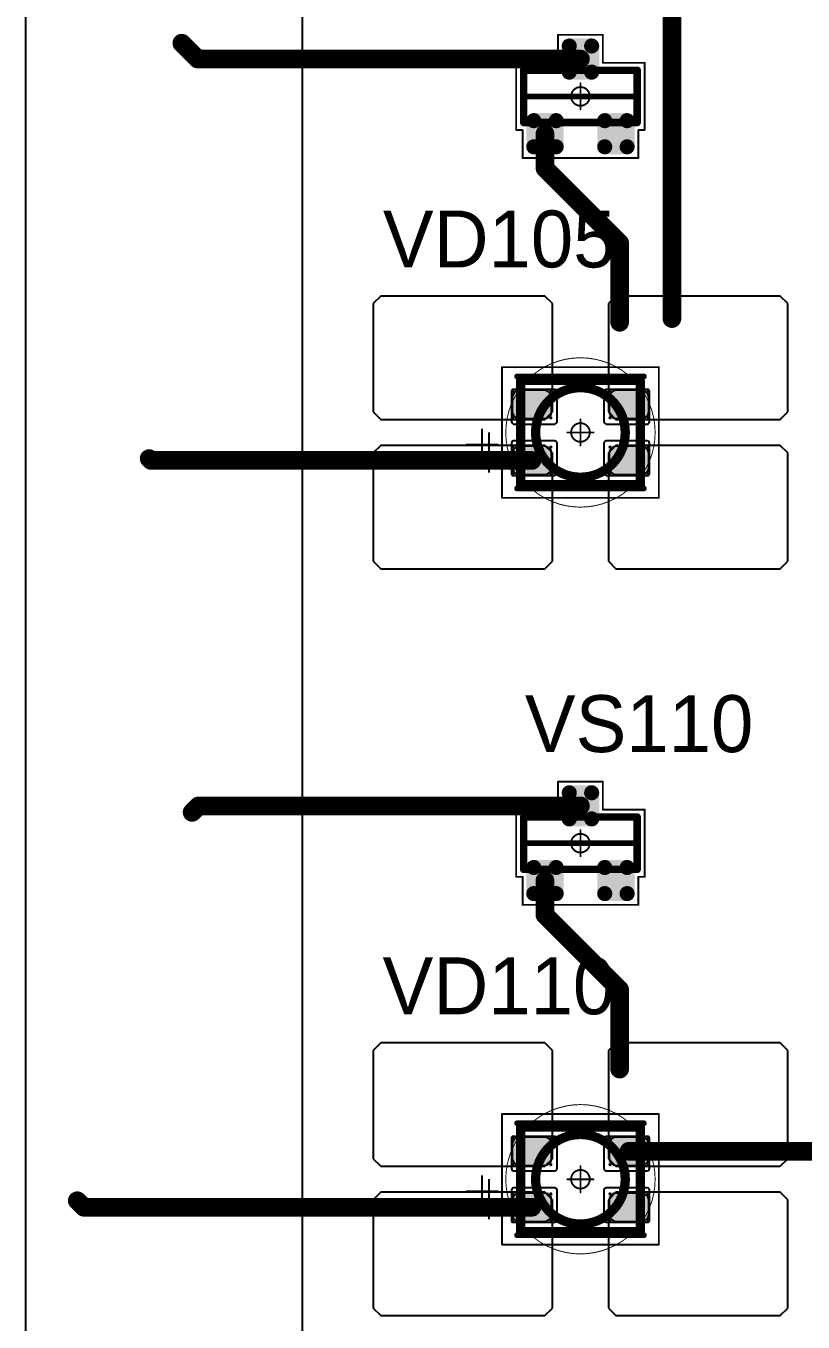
# Model space of a CAD drawing. Header units: millimetres. Extents: x 0 to 400, y 0 to 511.
# Drawn here: x 165.15 to 185.96, y 77.67 to 112.39 of the extents above; entities that cross this region are included whole.
import ezdxf

# ---------------------------------------------------------------- set-up
doc = ezdxf.new("R2010")
doc.units = ezdxf.units.MM
for name, color, linetype in [('Mechanical13', 56, 'Continuous'), ('Mechanical15', 56, 'Continuous'), ('Mechanical2', 216, 'Continuous'), ('TopLayer', 1, 'Continuous'), ('TopOverlay', 2, 'Continuous'), ('TopPaste', 8, 'Continuous'), ('TopSolder', 216, 'Continuous')]:
    doc.layers.add(name, color=color, linetype=linetype)

# ---------------------------------------------------------------- blocks, each defined once
blk = doc.blocks.new('SOT23_487')
at = {"layer": 'Mechanical13', "const_width": 0.2}
for points in [[(-0.7, 1.52), (0.7, 1.52)], [(-0.7, 1.52), (-0.7, -1.52)], [(0.7, 1.52), (0.7, -1.52)], [(-0.7, -1.52), (0.7, -1.52)]]:
    blk.add_lwpolyline(points, dxfattribs=at)
at = {"layer": 'Mechanical13', "const_width": 0.1}
for points in [[(-0.75, 1.52, 1), (-0.65, 1.52, 1)], [(-0.75, 1.52, 1), (-0.65, 1.52, 1)], [(0.65, 1.52, 1), (0.75, 1.52, 1)], [(0.65, 1.52, 1), (0.75, 1.52, 1)], [(-0.75, -1.52, 1), (-0.65, -1.52, 1)], [(-0.75, -1.52, 1), (-0.65, -1.52, 1)], [(0.65, -1.52, 1), (0.75, -1.52, 1)], [(0.65, -1.52, 1), (0.75, -1.52, 1)]]:
    blk.add_lwpolyline(points, format="xyb", close=True, dxfattribs=at)
at = {"layer": 'Mechanical15', "const_width": 0.05}
for points in [[(-0.9, 1.72), (-0.9, 1.55)], [(-0.9, 1.72), (0.9, 1.72)], [(0.9, 1.72), (0.9, 0.6)], [(-1.65, 1.55), (-1.65, -1.55)], [(-1.65, 1.55), (-0.9, 1.55)], [(0, 0.35), (0, -0.35)], [(0.9, 0.6), (1.65, 0.6)], [(1.65, 0.6), (1.65, -0.6)], [(-0.35, 0), (0.35, 0)], [(0.9, -0.6), (1.65, -0.6)], [(0.9, -0.6), (0.9, -1.72)], [(-1.65, -1.55), (-0.9, -1.55)], [(-0.9, -1.55), (-0.9, -1.72)], [(-0.9, -1.72), (0.9, -1.72)]]:
    blk.add_lwpolyline(points, dxfattribs=at)
at = {"layer": 'Mechanical15'}
for points, const_width in [([(-0.913, 1.72, 1), (-0.888, 1.72, 1)], 0.025), ([(-0.913, 1.72, 1), (-0.888, 1.72, 1)], 0.025), ([(0.888, 1.72, 1), (0.913, 1.72, 1)], 0.025), ([(0.888, 1.72, 1), (0.913, 1.72, 1)], 0.025), ([(-1.662, 1.55, 1), (-1.637, 1.55, 1)], 0.025), ([(-1.662, 1.55, 1), (-1.637, 1.55, 1)], 0.025), ([(-0.913, 1.55, 1), (-0.888, 1.55, 1)], 0.025), ([(-0.913, 1.55, 1), (-0.888, 1.55, 1)], 0.025), ([(-0.012, 0.35, 1), (0.012, 0.35, 1)], 0.025), ([(0.888, 0.6, 1), (0.913, 0.6, 1)], 0.025), ([(0.888, 0.6, 1), (0.913, 0.6, 1)], 0.025), ([(1.637, 0.6, 1), (1.662, 0.6, 1)], 0.025), ([(1.637, 0.6, 1), (1.662, 0.6, 1)], 0.025), ([(-0.362, 0, 1), (-0.337, 0, 1)], 0.025), ([(0.25, 0, 1), (-0.25, 0, 1)], 0.05), ([(-0.262, 0, 1), (-0.238, 0, 1)], 0.025), ([(0.238, 0, 1), (0.262, 0, 1)], 0.025), ([(0.337, 0, 1), (0.362, 0, 1)], 0.025), ([(-0.012, -0.35, 1), (0.012, -0.35, 1)], 0.025), ([(0.888, -0.6, 1), (0.913, -0.6, 1)], 0.025), ([(0.888, -0.6, 1), (0.913, -0.6, 1)], 0.025), ([(1.637, -0.6, 1), (1.662, -0.6, 1)], 0.025), ([(1.637, -0.6, 1), (1.662, -0.6, 1)], 0.025), ([(-1.662, -1.55, 1), (-1.637, -1.55, 1)], 0.025), ([(-1.662, -1.55, 1), (-1.637, -1.55, 1)], 0.025), ([(-0.913, -1.55, 1), (-0.888, -1.55, 1)], 0.025), ([(-0.913, -1.55, 1), (-0.888, -1.55, 1)], 0.025), ([(-0.913, -1.72, 1), (-0.888, -1.72, 1)], 0.025), ([(-0.913, -1.72, 1), (-0.888, -1.72, 1)], 0.025), ([(0.888, -1.72, 1), (0.913, -1.72, 1)], 0.025), ([(0.888, -1.72, 1), (0.913, -1.72, 1)], 0.025)]:
    blk.add_lwpolyline(points, format="xyb", close=True, dxfattribs=dict(at, const_width=const_width))
at = {"layer": 'TopLayer', "const_width": 0.1}
for points in [[(-1.4, 1.25, 1), (-1.3, 1.25, 1)], [(-0.7, 1.25, 1), (-0.6, 1.25, 1)], [(-1.4, 0.65, 1), (-1.3, 0.65, 1)], [(-0.7, 0.65, 1), (-0.6, 0.65, 1)], [(0.6, 0.3, 1), (0.7, 0.3, 1)], [(1.3, 0.3, 1), (1.4, 0.3, 1)], [(0.6, -0.3, 1), (0.7, -0.3, 1)], [(1.3, -0.3, 1), (1.4, -0.3, 1)], [(-1.4, -0.65, 1), (-1.3, -0.65, 1)], [(-0.7, -0.65, 1), (-0.6, -0.65, 1)], [(-1.4, -1.25, 1), (-1.3, -1.25, 1)], [(-0.7, -1.25, 1), (-0.6, -1.25, 1)]]:
    blk.add_lwpolyline(points, format="xyb", close=True, dxfattribs=at)
at = {"layer": 'TopLayer'}
for points in [[(-1.45, 1.25), (-1.45, 0.65), (-0.55, 1.25), (-0.55, 0.65)], [(-1.35, 1.35), (-1.35, 0.55), (-0.65, 1.35), (-0.65, 0.55)], [(0.65, 0.4), (0.65, -0.4), (1.35, 0.4), (1.35, -0.4)], [(0.55, 0.3), (0.55, -0.3), (1.45, 0.3), (1.45, -0.3)], [(-1.45, -0.65), (-1.45, -1.25), (-0.55, -0.65), (-0.55, -1.25)], [(-1.35, -0.55), (-1.35, -1.35), (-0.65, -0.55), (-0.65, -1.35)]]:
    blk.add_solid(points, dxfattribs=at)
at = {"layer": 'TopOverlay', "const_width": 0.15}
blk.add_lwpolyline([(0, 1.5), (0, -1.5)], dxfattribs=at)
at = {"layer": 'TopOverlay', "const_width": 0.075}
for points in [[(-0.038, 1.5, 1), (0.038, 1.5, 1)], [(-0.038, -1.5, 1), (0.038, -1.5, 1)]]:
    blk.add_lwpolyline(points, format="xyb", close=True, dxfattribs=at)
at = {"layer": 'TopPaste', "const_width": 0.075}
for points in [[(-1.387, 1.25, 1), (-1.313, 1.25, 1)], [(-0.687, 1.25, 1), (-0.613, 1.25, 1)], [(-1.387, 0.65, 1), (-1.313, 0.65, 1)], [(-0.687, 0.65, 1), (-0.613, 0.65, 1)], [(0.613, 0.3, 1), (0.687, 0.3, 1)], [(1.313, 0.3, 1), (1.387, 0.3, 1)], [(0.613, -0.3, 1), (0.687, -0.3, 1)], [(1.313, -0.3, 1), (1.387, -0.3, 1)], [(-1.387, -0.65, 1), (-1.313, -0.65, 1)], [(-0.687, -0.65, 1), (-0.613, -0.65, 1)], [(-1.387, -1.25, 1), (-1.313, -1.25, 1)], [(-0.687, -1.25, 1), (-0.613, -1.25, 1)]]:
    blk.add_lwpolyline(points, format="xyb", close=True, dxfattribs=at)
at = {"layer": 'TopPaste'}
for points in [[(-1.425, 1.25), (-1.425, 0.65), (-0.575, 1.25), (-0.575, 0.65)], [(-1.35, 1.325), (-1.35, 0.575), (-0.65, 1.325), (-0.65, 0.575)], [(0.65, 0.375), (0.65, -0.375), (1.35, 0.375), (1.35, -0.375)], [(0.575, 0.3), (0.575, -0.3), (1.425, 0.3), (1.425, -0.3)], [(-1.425, -0.65), (-1.425, -1.25), (-0.575, -0.65), (-0.575, -1.25)], [(-1.35, -0.575), (-1.35, -1.325), (-0.65, -0.575), (-0.65, -1.325)]]:
    blk.add_solid(points, dxfattribs=at)
at = {"layer": 'TopSolder', "const_width": 0.202}
for points in [[(-1.451, 1.25, 1), (-1.249, 1.25, 1)], [(-0.751, 1.25, 1), (-0.549, 1.25, 1)], [(-1.451, 0.65, 1), (-1.249, 0.65, 1)], [(-0.751, 0.65, 1), (-0.549, 0.65, 1)], [(0.549, 0.3, 1), (0.751, 0.3, 1)], [(1.249, 0.3, 1), (1.451, 0.3, 1)], [(0.549, -0.3, 1), (0.751, -0.3, 1)], [(1.249, -0.3, 1), (1.451, -0.3, 1)], [(-1.451, -0.65, 1), (-1.249, -0.65, 1)], [(-0.751, -0.65, 1), (-0.549, -0.65, 1)], [(-1.451, -1.25, 1), (-1.249, -1.25, 1)], [(-0.751, -1.25, 1), (-0.549, -1.25, 1)]]:
    blk.add_lwpolyline(points, format="xyb", close=True, dxfattribs=at)
at = {"layer": 'TopSolder'}
for points in [[(-1.35, 1.452), (-1.35, 0.448), (-0.65, 1.452), (-0.65, 0.448)], [(-1.552, 1.25), (-1.552, 0.65), (-0.448, 1.25), (-0.448, 0.65)], [(0.65, 0.502), (0.65, -0.502), (1.35, 0.502), (1.35, -0.502)], [(0.448, 0.3), (0.448, -0.3), (1.552, 0.3), (1.552, -0.3)], [(-1.552, -0.65), (-1.552, -1.25), (-0.448, -0.65), (-0.448, -1.25)], [(-1.35, -0.448), (-1.35, -1.452), (-0.65, -0.448), (-0.65, -1.452)]]:
    blk.add_solid(points, dxfattribs=at)
blk = doc.blocks.new('SOT23_492')
at = {"layer": 'Mechanical13', "const_width": 0.2}
for points in [[(-0.7, 1.52), (0.7, 1.52)], [(-0.7, 1.52), (-0.7, -1.52)], [(0.7, 1.52), (0.7, -1.52)], [(-0.7, -1.52), (0.7, -1.52)]]:
    blk.add_lwpolyline(points, dxfattribs=at)
at = {"layer": 'Mechanical13', "const_width": 0.1}
for points in [[(-0.75, 1.52, 1), (-0.65, 1.52, 1)], [(-0.75, 1.52, 1), (-0.65, 1.52, 1)], [(0.65, 1.52, 1), (0.75, 1.52, 1)], [(0.65, 1.52, 1), (0.75, 1.52, 1)], [(-0.75, -1.52, 1), (-0.65, -1.52, 1)], [(-0.75, -1.52, 1), (-0.65, -1.52, 1)], [(0.65, -1.52, 1), (0.75, -1.52, 1)], [(0.65, -1.52, 1), (0.75, -1.52, 1)]]:
    blk.add_lwpolyline(points, format="xyb", close=True, dxfattribs=at)
at = {"layer": 'Mechanical15', "const_width": 0.05}
for points in [[(-0.9, 1.72), (-0.9, 1.55)], [(-0.9, 1.72), (0.9, 1.72)], [(0.9, 1.72), (0.9, 0.6)], [(-1.65, 1.55), (-1.65, -1.55)], [(-1.65, 1.55), (-0.9, 1.55)], [(0, 0.35), (0, -0.35)], [(0.9, 0.6), (1.65, 0.6)], [(1.65, 0.6), (1.65, -0.6)], [(-0.35, 0), (0.35, 0)], [(0.9, -0.6), (1.65, -0.6)], [(0.9, -0.6), (0.9, -1.72)], [(-1.65, -1.55), (-0.9, -1.55)], [(-0.9, -1.55), (-0.9, -1.72)], [(-0.9, -1.72), (0.9, -1.72)]]:
    blk.add_lwpolyline(points, dxfattribs=at)
at = {"layer": 'Mechanical15'}
for points, const_width in [([(-0.913, 1.72, 1), (-0.888, 1.72, 1)], 0.025), ([(-0.913, 1.72, 1), (-0.888, 1.72, 1)], 0.025), ([(0.888, 1.72, 1), (0.913, 1.72, 1)], 0.025), ([(0.888, 1.72, 1), (0.913, 1.72, 1)], 0.025), ([(-1.662, 1.55, 1), (-1.637, 1.55, 1)], 0.025), ([(-1.662, 1.55, 1), (-1.637, 1.55, 1)], 0.025), ([(-0.913, 1.55, 1), (-0.888, 1.55, 1)], 0.025), ([(-0.913, 1.55, 1), (-0.888, 1.55, 1)], 0.025), ([(-0.012, 0.35, 1), (0.012, 0.35, 1)], 0.025), ([(0.888, 0.6, 1), (0.913, 0.6, 1)], 0.025), ([(0.888, 0.6, 1), (0.913, 0.6, 1)], 0.025), ([(1.637, 0.6, 1), (1.662, 0.6, 1)], 0.025), ([(1.637, 0.6, 1), (1.662, 0.6, 1)], 0.025), ([(-0.362, 0, 1), (-0.337, 0, 1)], 0.025), ([(0.25, 0, 1), (-0.25, 0, 1)], 0.05), ([(-0.262, 0, 1), (-0.238, 0, 1)], 0.025), ([(0.238, 0, 1), (0.262, 0, 1)], 0.025), ([(0.337, 0, 1), (0.362, 0, 1)], 0.025), ([(-0.012, -0.35, 1), (0.012, -0.35, 1)], 0.025), ([(0.888, -0.6, 1), (0.913, -0.6, 1)], 0.025), ([(0.888, -0.6, 1), (0.913, -0.6, 1)], 0.025), ([(1.637, -0.6, 1), (1.662, -0.6, 1)], 0.025), ([(1.637, -0.6, 1), (1.662, -0.6, 1)], 0.025), ([(-1.662, -1.55, 1), (-1.637, -1.55, 1)], 0.025), ([(-1.662, -1.55, 1), (-1.637, -1.55, 1)], 0.025), ([(-0.913, -1.55, 1), (-0.888, -1.55, 1)], 0.025), ([(-0.913, -1.55, 1), (-0.888, -1.55, 1)], 0.025), ([(-0.913, -1.72, 1), (-0.888, -1.72, 1)], 0.025), ([(-0.913, -1.72, 1), (-0.888, -1.72, 1)], 0.025), ([(0.888, -1.72, 1), (0.913, -1.72, 1)], 0.025), ([(0.888, -1.72, 1), (0.913, -1.72, 1)], 0.025)]:
    blk.add_lwpolyline(points, format="xyb", close=True, dxfattribs=dict(at, const_width=const_width))
at = {"layer": 'TopLayer', "const_width": 0.1}
for points in [[(-1.4, 1.25, 1), (-1.3, 1.25, 1)], [(-0.7, 1.25, 1), (-0.6, 1.25, 1)], [(-1.4, 0.65, 1), (-1.3, 0.65, 1)], [(-0.7, 0.65, 1), (-0.6, 0.65, 1)], [(0.6, 0.3, 1), (0.7, 0.3, 1)], [(1.3, 0.3, 1), (1.4, 0.3, 1)], [(0.6, -0.3, 1), (0.7, -0.3, 1)], [(1.3, -0.3, 1), (1.4, -0.3, 1)], [(-1.4, -0.65, 1), (-1.3, -0.65, 1)], [(-0.7, -0.65, 1), (-0.6, -0.65, 1)], [(-1.4, -1.25, 1), (-1.3, -1.25, 1)], [(-0.7, -1.25, 1), (-0.6, -1.25, 1)]]:
    blk.add_lwpolyline(points, format="xyb", close=True, dxfattribs=at)
at = {"layer": 'TopLayer'}
for points in [[(-1.45, 1.25), (-1.45, 0.65), (-0.55, 1.25), (-0.55, 0.65)], [(-1.35, 1.35), (-1.35, 0.55), (-0.65, 1.35), (-0.65, 0.55)], [(0.65, 0.4), (0.65, -0.4), (1.35, 0.4), (1.35, -0.4)], [(0.55, 0.3), (0.55, -0.3), (1.45, 0.3), (1.45, -0.3)], [(-1.45, -0.65), (-1.45, -1.25), (-0.55, -0.65), (-0.55, -1.25)], [(-1.35, -0.55), (-1.35, -1.35), (-0.65, -0.55), (-0.65, -1.35)]]:
    blk.add_solid(points, dxfattribs=at)
at = {"layer": 'TopOverlay', "const_width": 0.15}
blk.add_lwpolyline([(0, 1.5), (0, -1.5)], dxfattribs=at)
at = {"layer": 'TopOverlay', "const_width": 0.075}
for points in [[(-0.038, 1.5, 1), (0.038, 1.5, 1)], [(-0.038, -1.5, 1), (0.038, -1.5, 1)]]:
    blk.add_lwpolyline(points, format="xyb", close=True, dxfattribs=at)
at = {"layer": 'TopPaste', "const_width": 0.075}
for points in [[(-1.387, 1.25, 1), (-1.313, 1.25, 1)], [(-0.687, 1.25, 1), (-0.613, 1.25, 1)], [(-1.387, 0.65, 1), (-1.313, 0.65, 1)], [(-0.687, 0.65, 1), (-0.613, 0.65, 1)], [(0.613, 0.3, 1), (0.687, 0.3, 1)], [(1.313, 0.3, 1), (1.387, 0.3, 1)], [(0.613, -0.3, 1), (0.687, -0.3, 1)], [(1.313, -0.3, 1), (1.387, -0.3, 1)], [(-1.387, -0.65, 1), (-1.313, -0.65, 1)], [(-0.687, -0.65, 1), (-0.613, -0.65, 1)], [(-1.387, -1.25, 1), (-1.313, -1.25, 1)], [(-0.687, -1.25, 1), (-0.613, -1.25, 1)]]:
    blk.add_lwpolyline(points, format="xyb", close=True, dxfattribs=at)
at = {"layer": 'TopPaste'}
for points in [[(-1.425, 1.25), (-1.425, 0.65), (-0.575, 1.25), (-0.575, 0.65)], [(-1.35, 1.325), (-1.35, 0.575), (-0.65, 1.325), (-0.65, 0.575)], [(0.65, 0.375), (0.65, -0.375), (1.35, 0.375), (1.35, -0.375)], [(0.575, 0.3), (0.575, -0.3), (1.425, 0.3), (1.425, -0.3)], [(-1.425, -0.65), (-1.425, -1.25), (-0.575, -0.65), (-0.575, -1.25)], [(-1.35, -0.575), (-1.35, -1.325), (-0.65, -0.575), (-0.65, -1.325)]]:
    blk.add_solid(points, dxfattribs=at)
at = {"layer": 'TopSolder', "const_width": 0.202}
for points in [[(-1.451, 1.25, 1), (-1.249, 1.25, 1)], [(-0.751, 1.25, 1), (-0.549, 1.25, 1)], [(-1.451, 0.65, 1), (-1.249, 0.65, 1)], [(-0.751, 0.65, 1), (-0.549, 0.65, 1)], [(0.549, 0.3, 1), (0.751, 0.3, 1)], [(1.249, 0.3, 1), (1.451, 0.3, 1)], [(0.549, -0.3, 1), (0.751, -0.3, 1)], [(1.249, -0.3, 1), (1.451, -0.3, 1)], [(-1.451, -0.65, 1), (-1.249, -0.65, 1)], [(-0.751, -0.65, 1), (-0.549, -0.65, 1)], [(-1.451, -1.25, 1), (-1.249, -1.25, 1)], [(-0.751, -1.25, 1), (-0.549, -1.25, 1)]]:
    blk.add_lwpolyline(points, format="xyb", close=True, dxfattribs=at)
at = {"layer": 'TopSolder'}
for points in [[(-1.35, 1.452), (-1.35, 0.448), (-0.65, 1.452), (-0.65, 0.448)], [(-1.552, 1.25), (-1.552, 0.65), (-0.448, 1.25), (-0.448, 0.65)], [(0.65, 0.502), (0.65, -0.502), (1.35, 0.502), (1.35, -0.502)], [(0.448, 0.3), (0.448, -0.3), (1.552, 0.3), (1.552, -0.3)], [(-1.552, -0.65), (-1.552, -1.25), (-0.448, -0.65), (-0.448, -1.25)], [(-1.35, -0.448), (-1.35, -1.452), (-0.65, -0.448), (-0.65, -1.452)]]:
    blk.add_solid(points, dxfattribs=at)
blk = doc.blocks.new('E65F_691')
at = {"layer": 'Mechanical13'}
for p, q in [((2.441, 1.071), (2.441, 0)), ((1.905, 0.536), (2.976, 0.536))]:
    blk.add_line(p, q, dxfattribs=at)
at = {"layer": 'Mechanical13', "const_width": 0.25}
for points in [[(-1.6, 1.4), (-1.6, -1.4)], [(1.6, 1.4), (-1.6, 1.4)], [(1.6, 1.4), (1.6, -1.4)], [(1.6, -1.4), (-1.6, -1.4)]]:
    blk.add_lwpolyline(points, dxfattribs=at)
at = {"layer": 'Mechanical13'}
for points, const_width in [([(-1.663, 1.4, 1), (-1.538, 1.4, 1)], 0.125), ([(-1.663, 1.4, 1), (-1.538, 1.4, 1)], 0.125), ([(1.537, 1.4, 1), (1.662, 1.4, 1)], 0.125), ([(1.537, 1.4, 1), (1.662, 1.4, 1)], 0.125), ([(1.2, 0, 1), (-1.2, 0, 1)], 0.25), ([(-1.263, 0, 1), (-1.138, 0, 1)], 0.125), ([(1.137, 0, 1), (1.262, 0, 1)], 0.125), ([(-1.663, -1.4, 1), (-1.538, -1.4, 1)], 0.125), ([(-1.663, -1.4, 1), (-1.538, -1.4, 1)], 0.125), ([(1.537, -1.4, 1), (1.662, -1.4, 1)], 0.125), ([(1.537, -1.4, 1), (1.662, -1.4, 1)], 0.125)]:
    blk.add_lwpolyline(points, format="xyb", close=True, dxfattribs=dict(at, const_width=const_width))
at = {"layer": 'Mechanical15', "const_width": 0.05}
for points in [[(2.1, 1.75), (-2.1, 1.75)], [(-2.1, 1.75), (-2.1, -1.75)], [(2.1, 1.75), (2.1, -1.75)], [(0, 0.35), (0, -0.35)], [(0, 0.35), (0, -0.35)], [(0.35, 0), (-0.35, 0)], [(0.35, 0), (-0.35, 0)], [(2.1, -1.75), (-2.1, -1.75)]]:
    blk.add_lwpolyline(points, dxfattribs=at)
at = {"layer": 'Mechanical15'}
for points, const_width in [([(-2.113, 1.75, 1), (-2.088, 1.75, 1)], 0.025), ([(-2.113, 1.75, 1), (-2.088, 1.75, 1)], 0.025), ([(2.087, 1.75, 1), (2.112, 1.75, 1)], 0.025), ([(2.087, 1.75, 1), (2.112, 1.75, 1)], 0.025), ([(-0.013, 0.35, 1), (0.012, 0.35, 1)], 0.025), ([(-0.013, 0.35, 1), (0.012, 0.35, 1)], 0.025), ([(-0.363, 0, 1), (-0.338, 0, 1)], 0.025), ([(-0.363, 0, 1), (-0.338, 0, 1)], 0.025), ([(0.25, 0, 1), (-0.25, 0, 1)], 0.05), ([(0.25, 0, 1), (-0.25, 0, 1)], 0.05), ([(-0.263, 0, 1), (-0.238, 0, 1)], 0.025), ([(-0.263, 0, 1), (-0.238, 0, 1)], 0.025), ([(0.237, 0, 1), (0.262, 0, 1)], 0.025), ([(0.237, 0, 1), (0.262, 0, 1)], 0.025), ([(0.337, 0, 1), (0.362, 0, 1)], 0.025), ([(0.337, 0, 1), (0.362, 0, 1)], 0.025), ([(-0.013, -0.35, 1), (0.012, -0.35, 1)], 0.025), ([(-0.013, -0.35, 1), (0.012, -0.35, 1)], 0.025), ([(-2.113, -1.75, 1), (-2.088, -1.75, 1)], 0.025), ([(-2.113, -1.75, 1), (-2.088, -1.75, 1)], 0.025), ([(2.087, -1.75, 1), (2.112, -1.75, 1)], 0.025), ([(2.087, -1.75, 1), (2.112, -1.75, 1)], 0.025)]:
    blk.add_lwpolyline(points, format="xyb", close=True, dxfattribs=dict(at, const_width=const_width))
at = {"layer": 'TopLayer'}
for p, q in [((-5.35, 3.65), (-5.55, 3.45)), ((-0.95, 3.65), (-5.35, 3.65)), ((-5.35, 3.65), (-5.35, 3.65)), ((-0.75, 3.45), (-0.95, 3.65)), ((0.95, 3.65), (0.75, 3.45)), ((5.35, 3.65), (0.95, 3.65)), ((0.95, 3.65), (0.95, 3.65)), ((5.55, 3.45), (5.35, 3.65)), ((-5.55, 3.45), (-5.55, 3.45)), ((-5.55, 3.45), (-5.55, 0.55)), ((-0.75, 0.55), (-0.75, 3.45)), ((0.75, 3.45), (0.75, 3.45)), ((0.75, 3.45), (0.75, 0.55)), ((5.55, 0.55), (5.55, 3.45)), ((-5.55, 0.55), (-5.35, 0.35)), ((-5.35, 0.35), (-0.95, 0.35)), ((-0.95, 0.35), (-0.75, 0.55)), ((0.75, 0.55), (0.95, 0.35)), ((0.95, 0.35), (5.35, 0.35)), ((5.35, 0.35), (5.55, 0.55)), ((-5.35, -0.35), (-5.55, -0.55)), ((-5.55, -0.55), (-5.55, -0.55)), ((-5.55, -0.55), (-5.55, -3.45)), ((-0.95, -0.35), (-5.35, -0.35)), ((-5.35, -0.35), (-5.35, -0.35)), ((-0.75, -0.55), (-0.95, -0.35)), ((-0.75, -3.45), (-0.75, -0.55)), ((0.95, -0.35), (0.75, -0.55)), ((0.75, -0.55), (0.75, -0.55)), ((0.75, -0.55), (0.75, -3.45)), ((5.35, -0.35), (0.95, -0.35)), ((0.95, -0.35), (0.95, -0.35)), ((5.55, -0.55), (5.35, -0.35)), ((5.55, -3.45), (5.55, -0.55)), ((-5.55, -3.45), (-5.35, -3.65)), ((-0.95, -3.65), (-0.75, -3.45)), ((0.75, -3.45), (0.95, -3.65)), ((5.35, -3.65), (5.55, -3.45)), ((-5.35, -3.65), (-0.95, -3.65)), ((0.95, -3.65), (5.35, -3.65))]:
    blk.add_line(p, q, dxfattribs=at)
at = {"layer": 'TopLayer', "const_width": 0.04}
for points in [[(-1.83, 1.11, 1), (-1.79, 1.11, 1)], [(-0.81, 1.11, 1), (-0.77, 1.11, 1)], [(0.77, 1.11, 1), (0.81, 1.11, 1)], [(1.79, 1.11, 1), (1.83, 1.11, 1)], [(-1.83, 0.39, 1), (-1.79, 0.39, 1)], [(-0.81, 0.39, 1), (-0.77, 0.39, 1)], [(0.77, 0.39, 1), (0.81, 0.39, 1)], [(1.79, 0.39, 1), (1.83, 0.39, 1)], [(-1.83, -0.39, 1), (-1.79, -0.39, 1)], [(-0.81, -0.39, 1), (-0.77, -0.39, 1)], [(0.77, -0.39, 1), (0.81, -0.39, 1)], [(1.79, -0.39, 1), (1.83, -0.39, 1)], [(-1.83, -1.11, 1), (-1.79, -1.11, 1)], [(-0.81, -1.11, 1), (-0.77, -1.11, 1)], [(0.77, -1.11, 1), (0.81, -1.11, 1)], [(1.79, -1.11, 1), (1.83, -1.11, 1)]]:
    blk.add_lwpolyline(points, format="xyb", close=True, dxfattribs=at)
at = {"layer": 'TopLayer'}
for points in [[(-1.85, 1.11), (-1.85, 0.39), (-0.75, 1.11), (-0.75, 0.39)], [(-1.81, 1.15), (-1.81, 0.35), (-0.79, 1.15), (-0.79, 0.35)], [(0.75, 1.11), (0.75, 0.39), (1.85, 1.11), (1.85, 0.39)], [(0.79, 1.15), (0.79, 0.35), (1.81, 1.15), (1.81, 0.35)], [(-1.85, -0.39), (-1.85, -1.11), (-0.75, -0.39), (-0.75, -1.11)], [(-1.81, -0.35), (-1.81, -1.15), (-0.79, -0.35), (-0.79, -1.15)], [(0.75, -0.39), (0.75, -1.11), (1.85, -0.39), (1.85, -1.11)], [(0.79, -0.35), (0.79, -1.15), (1.81, -0.35), (1.81, -1.15)]]:
    blk.add_solid(points, dxfattribs=at)
at = {"layer": 'TopOverlay'}
for p, q in [((2.628, 0.757), (2.628, -0.1)), ((2.2, 0.328), (3.057, 0.328))]:
    blk.add_line(p, q, dxfattribs=at)
at = {"layer": 'TopOverlay', "const_width": 0.15}
for points in [[(1.7, 1.5), (-1.7, 1.5)], [(1.7, -1.5), (-1.7, -1.5)]]:
    blk.add_lwpolyline(points, dxfattribs=at)
at = {"layer": 'TopOverlay', "const_width": 0.075}
for points in [[(-1.738, 1.5, 1), (-1.663, 1.5, 1)], [(1.662, 1.5, 1), (1.737, 1.5, 1)], [(-1.738, -1.5, 1), (-1.663, -1.5, 1)], [(1.662, -1.5, 1), (1.737, -1.5, 1)]]:
    blk.add_lwpolyline(points, format="xyb", close=True, dxfattribs=at)
at = {"layer": 'TopPaste'}
for p, q in [((-1.773, 1.073), (-1.814, 1.011)), ((-1.711, 1.114), (-1.773, 1.073)), ((-1.638, 1.129), (-1.711, 1.114)), ((-0.963, 1.129), (-1.638, 1.129)), ((-0.889, 1.114), (-0.963, 1.129)), ((-0.827, 1.073), (-0.889, 1.114)), ((-0.786, 1.011), (-0.827, 1.073)), ((0.827, 1.073), (0.786, 1.011)), ((0.889, 1.114), (0.827, 1.073)), ((0.962, 1.129), (0.889, 1.114)), ((1.637, 1.129), (0.962, 1.129)), ((1.711, 1.114), (1.637, 1.129)), ((1.773, 1.073), (1.711, 1.114)), ((1.814, 1.011), (1.773, 1.073)), ((-1.814, 1.011), (-1.829, 0.938)), ((-1.829, 0.938), (-1.829, 0.563)), ((-0.771, 0.938), (-0.786, 1.011)), ((-0.771, 0.563), (-0.771, 0.938)), ((0.786, 1.011), (0.771, 0.938)), ((0.771, 0.938), (0.771, 0.563)), ((1.829, 0.938), (1.814, 1.011)), ((1.829, 0.563), (1.829, 0.938)), ((-1.829, 0.563), (-1.814, 0.489)), ((-1.814, 0.489), (-1.773, 0.427)), ((-1.773, 0.427), (-1.711, 0.386)), ((-1.711, 0.386), (-1.638, 0.371)), ((-1.638, 0.371), (-0.963, 0.371)), ((-0.963, 0.371), (-0.889, 0.386)), ((-0.889, 0.386), (-0.827, 0.427)), ((-0.827, 0.427), (-0.786, 0.489)), ((-0.786, 0.489), (-0.771, 0.563)), ((0.771, 0.563), (0.786, 0.489)), ((0.786, 0.489), (0.827, 0.427)), ((0.827, 0.427), (0.889, 0.386)), ((0.889, 0.386), (0.962, 0.371)), ((0.962, 0.371), (1.637, 0.371)), ((1.637, 0.371), (1.711, 0.386)), ((1.711, 0.386), (1.773, 0.427)), ((1.773, 0.427), (1.814, 0.489)), ((1.814, 0.489), (1.829, 0.563)), ((-1.814, -0.489), (-1.829, -0.563)), ((-1.829, -0.563), (-1.829, -0.938)), ((-1.773, -0.427), (-1.814, -0.489)), ((-1.711, -0.386), (-1.773, -0.427)), ((-1.638, -0.371), (-1.711, -0.386)), ((-0.963, -0.371), (-1.638, -0.371)), ((-0.889, -0.386), (-0.963, -0.371)), ((-0.827, -0.427), (-0.889, -0.386)), ((-0.786, -0.489), (-0.827, -0.427)), ((-0.771, -0.563), (-0.786, -0.489)), ((-0.771, -0.938), (-0.771, -0.563)), ((0.786, -0.489), (0.771, -0.563)), ((0.771, -0.563), (0.771, -0.938)), ((0.827, -0.427), (0.786, -0.489)), ((0.889, -0.386), (0.827, -0.427)), ((0.962, -0.371), (0.889, -0.386)), ((1.637, -0.371), (0.962, -0.371)), ((1.711, -0.386), (1.637, -0.371)), ((1.773, -0.427), (1.711, -0.386)), ((1.814, -0.489), (1.773, -0.427)), ((1.829, -0.563), (1.814, -0.489)), ((1.829, -0.938), (1.829, -0.563)), ((-1.829, -0.938), (-1.814, -1.011)), ((-1.814, -1.011), (-1.773, -1.073)), ((-0.827, -1.073), (-0.786, -1.011)), ((-0.786, -1.011), (-0.771, -0.938)), ((0.771, -0.938), (0.786, -1.011)), ((0.786, -1.011), (0.827, -1.073)), ((1.773, -1.073), (1.814, -1.011)), ((1.814, -1.011), (1.829, -0.938)), ((-1.773, -1.073), (-1.711, -1.114)), ((-1.711, -1.114), (-1.638, -1.129)), ((-1.638, -1.129), (-0.963, -1.129)), ((-0.963, -1.129), (-0.889, -1.114)), ((-0.889, -1.114), (-0.827, -1.073)), ((0.827, -1.073), (0.889, -1.114)), ((0.889, -1.114), (0.962, -1.129)), ((0.962, -1.129), (1.637, -1.129)), ((1.637, -1.129), (1.711, -1.114)), ((1.711, -1.114), (1.773, -1.073))]:
    blk.add_line(p, q, dxfattribs=at)
at = {"layer": 'TopSolder'}
for p, q in [((-1.842, 1.129), (-1.85, 1.111)), ((-1.85, 1.111), (-1.85, 1.101)), ((-1.85, 1.101), (-1.85, 1.101)), ((-1.85, 1.101), (-1.85, 0.301)), ((-1.828, 1.143), (-1.842, 1.129)), ((-1.81, 1.151), (-1.828, 1.143)), ((-1.8, 1.151), (-1.81, 1.151)), ((-0.7, 1.151), (-1.8, 1.151)), ((-0.685, 1.151), (-0.7, 1.151)), ((-0.7, 1.151), (-0.7, 1.151)), ((-0.658, 1.139), (-0.685, 1.151)), ((-0.636, 1.118), (-0.658, 1.139)), ((-0.625, 1.09), (-0.636, 1.118)), ((-0.625, 1.076), (-0.625, 1.09)), ((-0.625, 0.301), (-0.625, 1.076)), ((0.636, 1.118), (0.625, 1.09)), ((0.625, 1.09), (0.625, 1.076)), ((0.625, 1.076), (0.625, 1.076)), ((0.625, 1.076), (0.625, 0.301)), ((0.657, 1.139), (0.636, 1.118)), ((0.685, 1.151), (0.657, 1.139)), ((0.7, 1.151), (0.685, 1.151)), ((1.8, 1.151), (0.7, 1.151)), ((1.81, 1.151), (1.8, 1.151)), ((1.8, 1.151), (1.8, 1.151)), ((1.828, 1.143), (1.81, 1.151)), ((1.842, 1.129), (1.828, 1.143)), ((1.85, 1.111), (1.842, 1.129)), ((1.85, 1.101), (1.85, 1.111)), ((1.85, 0.301), (1.85, 1.101)), ((-1.85, 0.301), (-1.85, 0.286)), ((-1.85, 0.286), (-1.839, 0.258)), ((-1.839, 0.258), (-1.818, 0.237)), ((-1.818, 0.237), (-1.79, 0.226)), ((-1.79, 0.226), (-1.775, 0.226)), ((-1.775, 0.226), (-1.775, 0.226)), ((-1.775, 0.226), (-0.7, 0.226)), ((-0.7, 0.226), (-0.685, 0.226)), ((-0.685, 0.226), (-0.658, 0.237)), ((-0.658, 0.237), (-0.636, 0.258)), ((-0.636, 0.258), (-0.625, 0.286)), ((-0.625, 0.286), (-0.625, 0.301)), ((-0.625, 0.301), (-0.625, 0.301)), ((0.625, 0.301), (0.625, 0.286)), ((0.625, 0.286), (0.636, 0.258)), ((0.636, 0.258), (0.657, 0.237)), ((0.657, 0.237), (0.685, 0.226)), ((0.685, 0.226), (0.7, 0.226)), ((0.7, 0.226), (0.7, 0.226)), ((0.7, 0.226), (1.775, 0.226)), ((1.775, 0.226), (1.79, 0.226)), ((1.79, 0.226), (1.817, 0.237)), ((1.817, 0.237), (1.839, 0.258)), ((1.839, 0.258), (1.85, 0.286)), ((1.85, 0.286), (1.85, 0.301)), ((1.85, 0.301), (1.85, 0.301)), ((-1.839, -0.257), (-1.85, -0.285)), ((-1.85, -0.285), (-1.85, -0.299)), ((-1.85, -0.299), (-1.85, -0.299)), ((-1.85, -0.299), (-1.85, -1.099)), ((-1.818, -0.236), (-1.839, -0.257)), ((-1.79, -0.224), (-1.818, -0.236)), ((-1.775, -0.224), (-1.79, -0.224)), ((-0.7, -0.224), (-1.775, -0.224)), ((-0.685, -0.224), (-0.7, -0.224)), ((-0.7, -0.224), (-0.7, -0.224)), ((-0.658, -0.236), (-0.685, -0.224)), ((-0.636, -0.257), (-0.658, -0.236)), ((-0.625, -0.285), (-0.636, -0.257)), ((-0.625, -0.299), (-0.625, -0.285)), ((-0.625, -1.074), (-0.625, -0.299)), ((0.636, -0.257), (0.625, -0.285)), ((0.625, -0.285), (0.625, -0.299)), ((0.625, -0.299), (0.625, -0.299)), ((0.625, -0.299), (0.625, -1.074)), ((0.657, -0.236), (0.636, -0.257)), ((0.685, -0.224), (0.657, -0.236)), ((0.7, -0.224), (0.685, -0.224)), ((1.775, -0.224), (0.7, -0.224)), ((1.79, -0.224), (1.775, -0.224)), ((1.775, -0.224), (1.775, -0.224)), ((1.817, -0.236), (1.79, -0.224)), ((1.839, -0.257), (1.817, -0.236)), ((1.85, -0.285), (1.839, -0.257)), ((1.85, -0.299), (1.85, -0.285)), ((1.85, -1.099), (1.85, -0.299)), ((-1.85, -1.099), (-1.85, -1.109)), ((-1.85, -1.109), (-1.842, -1.128)), ((-1.842, -1.128), (-1.828, -1.142)), ((-1.828, -1.142), (-1.81, -1.149)), ((-1.81, -1.149), (-1.8, -1.149)), ((-1.8, -1.149), (-0.7, -1.149)), ((-1.8, -1.149), (-1.8, -1.149)), ((-0.7, -1.149), (-0.685, -1.149)), ((-0.685, -1.149), (-0.658, -1.138)), ((-0.658, -1.138), (-0.636, -1.117)), ((-0.636, -1.117), (-0.625, -1.089)), ((-0.625, -1.089), (-0.625, -1.074)), ((-0.625, -1.074), (-0.625, -1.074)), ((0.625, -1.074), (0.625, -1.089)), ((0.625, -1.089), (0.636, -1.117)), ((0.636, -1.117), (0.657, -1.138)), ((0.657, -1.138), (0.685, -1.149)), ((0.685, -1.149), (0.7, -1.149)), ((0.7, -1.149), (1.8, -1.149)), ((0.7, -1.149), (0.7, -1.149)), ((1.8, -1.149), (1.81, -1.149)), ((1.81, -1.149), (1.828, -1.142)), ((1.828, -1.142), (1.842, -1.128)), ((1.842, -1.128), (1.85, -1.109)), ((1.85, -1.109), (1.85, -1.099)), ((1.85, -1.099), (1.85, -1.099))]:
    blk.add_line(p, q, dxfattribs=at)
blk = doc.blocks.new('E65F_696')
at = {"layer": 'Mechanical13'}
for p, q in [((2.441, 1.071), (2.441, 0)), ((1.905, 0.536), (2.976, 0.536))]:
    blk.add_line(p, q, dxfattribs=at)
at = {"layer": 'Mechanical13', "const_width": 0.25}
for points in [[(-1.6, 1.4), (-1.6, -1.4)], [(1.6, 1.4), (-1.6, 1.4)], [(1.6, 1.4), (1.6, -1.4)], [(1.6, -1.4), (-1.6, -1.4)]]:
    blk.add_lwpolyline(points, dxfattribs=at)
at = {"layer": 'Mechanical13'}
for points, const_width in [([(-1.663, 1.4, 1), (-1.538, 1.4, 1)], 0.125), ([(-1.663, 1.4, 1), (-1.538, 1.4, 1)], 0.125), ([(1.537, 1.4, 1), (1.662, 1.4, 1)], 0.125), ([(1.537, 1.4, 1), (1.662, 1.4, 1)], 0.125), ([(1.2, 0, 1), (-1.2, 0, 1)], 0.25), ([(-1.263, 0, 1), (-1.138, 0, 1)], 0.125), ([(1.137, 0, 1), (1.262, 0, 1)], 0.125), ([(-1.663, -1.4, 1), (-1.538, -1.4, 1)], 0.125), ([(-1.663, -1.4, 1), (-1.538, -1.4, 1)], 0.125), ([(1.537, -1.4, 1), (1.662, -1.4, 1)], 0.125), ([(1.537, -1.4, 1), (1.662, -1.4, 1)], 0.125)]:
    blk.add_lwpolyline(points, format="xyb", close=True, dxfattribs=dict(at, const_width=const_width))
at = {"layer": 'Mechanical15', "const_width": 0.05}
for points in [[(2.1, 1.75), (-2.1, 1.75)], [(-2.1, 1.75), (-2.1, -1.75)], [(2.1, 1.75), (2.1, -1.75)], [(0, 0.35), (0, -0.35)], [(0, 0.35), (0, -0.35)], [(0.35, 0), (-0.35, 0)], [(0.35, 0), (-0.35, 0)], [(2.1, -1.75), (-2.1, -1.75)]]:
    blk.add_lwpolyline(points, dxfattribs=at)
at = {"layer": 'Mechanical15'}
for points, const_width in [([(-2.113, 1.75, 1), (-2.088, 1.75, 1)], 0.025), ([(-2.113, 1.75, 1), (-2.088, 1.75, 1)], 0.025), ([(2.087, 1.75, 1), (2.112, 1.75, 1)], 0.025), ([(2.087, 1.75, 1), (2.112, 1.75, 1)], 0.025), ([(-0.013, 0.35, 1), (0.012, 0.35, 1)], 0.025), ([(-0.013, 0.35, 1), (0.012, 0.35, 1)], 0.025), ([(-0.363, 0, 1), (-0.338, 0, 1)], 0.025), ([(-0.363, 0, 1), (-0.338, 0, 1)], 0.025), ([(0.25, 0, 1), (-0.25, 0, 1)], 0.05), ([(0.25, 0, 1), (-0.25, 0, 1)], 0.05), ([(-0.263, 0, 1), (-0.238, 0, 1)], 0.025), ([(-0.263, 0, 1), (-0.238, 0, 1)], 0.025), ([(0.237, 0, 1), (0.262, 0, 1)], 0.025), ([(0.237, 0, 1), (0.262, 0, 1)], 0.025), ([(0.337, 0, 1), (0.362, 0, 1)], 0.025), ([(0.337, 0, 1), (0.362, 0, 1)], 0.025), ([(-0.013, -0.35, 1), (0.012, -0.35, 1)], 0.025), ([(-0.013, -0.35, 1), (0.012, -0.35, 1)], 0.025), ([(-2.113, -1.75, 1), (-2.088, -1.75, 1)], 0.025), ([(-2.113, -1.75, 1), (-2.088, -1.75, 1)], 0.025), ([(2.087, -1.75, 1), (2.112, -1.75, 1)], 0.025), ([(2.087, -1.75, 1), (2.112, -1.75, 1)], 0.025)]:
    blk.add_lwpolyline(points, format="xyb", close=True, dxfattribs=dict(at, const_width=const_width))
at = {"layer": 'TopLayer'}
for p, q in [((-5.35, 3.65), (-5.55, 3.45)), ((-0.95, 3.65), (-5.35, 3.65)), ((-5.35, 3.65), (-5.35, 3.65)), ((-0.75, 3.45), (-0.95, 3.65)), ((0.95, 3.65), (0.75, 3.45)), ((5.35, 3.65), (0.95, 3.65)), ((0.95, 3.65), (0.95, 3.65)), ((5.55, 3.45), (5.35, 3.65)), ((-5.55, 3.45), (-5.55, 3.45)), ((-5.55, 3.45), (-5.55, 0.55)), ((-0.75, 0.55), (-0.75, 3.45)), ((0.75, 3.45), (0.75, 3.45)), ((0.75, 3.45), (0.75, 0.55)), ((5.55, 0.55), (5.55, 3.45)), ((-5.55, 0.55), (-5.35, 0.35)), ((-5.35, 0.35), (-0.95, 0.35)), ((-0.95, 0.35), (-0.75, 0.55)), ((0.75, 0.55), (0.95, 0.35)), ((0.95, 0.35), (5.35, 0.35)), ((5.35, 0.35), (5.55, 0.55)), ((-5.35, -0.35), (-5.55, -0.55)), ((-5.55, -0.55), (-5.55, -0.55)), ((-5.55, -0.55), (-5.55, -3.45)), ((-0.95, -0.35), (-5.35, -0.35)), ((-5.35, -0.35), (-5.35, -0.35)), ((-0.75, -0.55), (-0.95, -0.35)), ((-0.75, -3.45), (-0.75, -0.55)), ((0.95, -0.35), (0.75, -0.55)), ((0.75, -0.55), (0.75, -0.55)), ((0.75, -0.55), (0.75, -3.45)), ((5.35, -0.35), (0.95, -0.35)), ((0.95, -0.35), (0.95, -0.35)), ((5.55, -0.55), (5.35, -0.35)), ((5.55, -3.45), (5.55, -0.55)), ((-5.55, -3.45), (-5.35, -3.65)), ((-0.95, -3.65), (-0.75, -3.45)), ((0.75, -3.45), (0.95, -3.65)), ((5.35, -3.65), (5.55, -3.45)), ((-5.35, -3.65), (-0.95, -3.65)), ((0.95, -3.65), (5.35, -3.65))]:
    blk.add_line(p, q, dxfattribs=at)
at = {"layer": 'TopLayer', "const_width": 0.04}
for points in [[(-1.83, 1.11, 1), (-1.79, 1.11, 1)], [(-0.81, 1.11, 1), (-0.77, 1.11, 1)], [(0.77, 1.11, 1), (0.81, 1.11, 1)], [(1.79, 1.11, 1), (1.83, 1.11, 1)], [(-1.83, 0.39, 1), (-1.79, 0.39, 1)], [(-0.81, 0.39, 1), (-0.77, 0.39, 1)], [(0.77, 0.39, 1), (0.81, 0.39, 1)], [(1.79, 0.39, 1), (1.83, 0.39, 1)], [(-1.83, -0.39, 1), (-1.79, -0.39, 1)], [(-0.81, -0.39, 1), (-0.77, -0.39, 1)], [(0.77, -0.39, 1), (0.81, -0.39, 1)], [(1.79, -0.39, 1), (1.83, -0.39, 1)], [(-1.83, -1.11, 1), (-1.79, -1.11, 1)], [(-0.81, -1.11, 1), (-0.77, -1.11, 1)], [(0.77, -1.11, 1), (0.81, -1.11, 1)], [(1.79, -1.11, 1), (1.83, -1.11, 1)]]:
    blk.add_lwpolyline(points, format="xyb", close=True, dxfattribs=at)
at = {"layer": 'TopLayer'}
for points in [[(-1.85, 1.11), (-1.85, 0.39), (-0.75, 1.11), (-0.75, 0.39)], [(-1.81, 1.15), (-1.81, 0.35), (-0.79, 1.15), (-0.79, 0.35)], [(0.75, 1.11), (0.75, 0.39), (1.85, 1.11), (1.85, 0.39)], [(0.79, 1.15), (0.79, 0.35), (1.81, 1.15), (1.81, 0.35)], [(-1.85, -0.39), (-1.85, -1.11), (-0.75, -0.39), (-0.75, -1.11)], [(-1.81, -0.35), (-1.81, -1.15), (-0.79, -0.35), (-0.79, -1.15)], [(0.75, -0.39), (0.75, -1.11), (1.85, -0.39), (1.85, -1.11)], [(0.79, -0.35), (0.79, -1.15), (1.81, -0.35), (1.81, -1.15)]]:
    blk.add_solid(points, dxfattribs=at)
at = {"layer": 'TopOverlay'}
for p, q in [((2.628, 0.757), (2.628, -0.1)), ((2.2, 0.328), (3.057, 0.328))]:
    blk.add_line(p, q, dxfattribs=at)
at = {"layer": 'TopOverlay', "const_width": 0.15}
for points in [[(1.7, 1.5), (-1.7, 1.5)], [(1.7, -1.5), (-1.7, -1.5)]]:
    blk.add_lwpolyline(points, dxfattribs=at)
at = {"layer": 'TopOverlay', "const_width": 0.075}
for points in [[(-1.738, 1.5, 1), (-1.663, 1.5, 1)], [(1.662, 1.5, 1), (1.737, 1.5, 1)], [(-1.738, -1.5, 1), (-1.663, -1.5, 1)], [(1.662, -1.5, 1), (1.737, -1.5, 1)]]:
    blk.add_lwpolyline(points, format="xyb", close=True, dxfattribs=at)
at = {"layer": 'TopPaste'}
for p, q in [((-1.773, 1.073), (-1.814, 1.011)), ((-1.711, 1.114), (-1.773, 1.073)), ((-1.638, 1.129), (-1.711, 1.114)), ((-0.963, 1.129), (-1.638, 1.129)), ((-0.889, 1.114), (-0.963, 1.129)), ((-0.827, 1.073), (-0.889, 1.114)), ((-0.786, 1.011), (-0.827, 1.073)), ((0.827, 1.073), (0.786, 1.011)), ((0.889, 1.114), (0.827, 1.073)), ((0.962, 1.129), (0.889, 1.114)), ((1.637, 1.129), (0.962, 1.129)), ((1.711, 1.114), (1.637, 1.129)), ((1.773, 1.073), (1.711, 1.114)), ((1.814, 1.011), (1.773, 1.073)), ((-1.814, 1.011), (-1.829, 0.938)), ((-1.829, 0.938), (-1.829, 0.563)), ((-0.771, 0.938), (-0.786, 1.011)), ((-0.771, 0.563), (-0.771, 0.938)), ((0.786, 1.011), (0.771, 0.938)), ((0.771, 0.938), (0.771, 0.563)), ((1.829, 0.938), (1.814, 1.011)), ((1.829, 0.563), (1.829, 0.938)), ((-1.829, 0.563), (-1.814, 0.489)), ((-1.814, 0.489), (-1.773, 0.427)), ((-1.773, 0.427), (-1.711, 0.386)), ((-1.711, 0.386), (-1.638, 0.371)), ((-1.638, 0.371), (-0.963, 0.371)), ((-0.963, 0.371), (-0.889, 0.386)), ((-0.889, 0.386), (-0.827, 0.427)), ((-0.827, 0.427), (-0.786, 0.489)), ((-0.786, 0.489), (-0.771, 0.563)), ((0.771, 0.563), (0.786, 0.489)), ((0.786, 0.489), (0.827, 0.427)), ((0.827, 0.427), (0.889, 0.386)), ((0.889, 0.386), (0.962, 0.371)), ((0.962, 0.371), (1.637, 0.371)), ((1.637, 0.371), (1.711, 0.386)), ((1.711, 0.386), (1.773, 0.427)), ((1.773, 0.427), (1.814, 0.489)), ((1.814, 0.489), (1.829, 0.563)), ((-1.814, -0.489), (-1.829, -0.563)), ((-1.829, -0.563), (-1.829, -0.938)), ((-1.773, -0.427), (-1.814, -0.489)), ((-1.711, -0.386), (-1.773, -0.427)), ((-1.638, -0.371), (-1.711, -0.386)), ((-0.963, -0.371), (-1.638, -0.371)), ((-0.889, -0.386), (-0.963, -0.371)), ((-0.827, -0.427), (-0.889, -0.386)), ((-0.786, -0.489), (-0.827, -0.427)), ((-0.771, -0.563), (-0.786, -0.489)), ((-0.771, -0.938), (-0.771, -0.563)), ((0.786, -0.489), (0.771, -0.563)), ((0.771, -0.563), (0.771, -0.938)), ((0.827, -0.427), (0.786, -0.489)), ((0.889, -0.386), (0.827, -0.427)), ((0.962, -0.371), (0.889, -0.386)), ((1.637, -0.371), (0.962, -0.371)), ((1.711, -0.386), (1.637, -0.371)), ((1.773, -0.427), (1.711, -0.386)), ((1.814, -0.489), (1.773, -0.427)), ((1.829, -0.563), (1.814, -0.489)), ((1.829, -0.938), (1.829, -0.563)), ((-1.829, -0.938), (-1.814, -1.011)), ((-1.814, -1.011), (-1.773, -1.073)), ((-0.827, -1.073), (-0.786, -1.011)), ((-0.786, -1.011), (-0.771, -0.938)), ((0.771, -0.938), (0.786, -1.011)), ((0.786, -1.011), (0.827, -1.073)), ((1.773, -1.073), (1.814, -1.011)), ((1.814, -1.011), (1.829, -0.938)), ((-1.773, -1.073), (-1.711, -1.114)), ((-1.711, -1.114), (-1.638, -1.129)), ((-1.638, -1.129), (-0.963, -1.129)), ((-0.963, -1.129), (-0.889, -1.114)), ((-0.889, -1.114), (-0.827, -1.073)), ((0.827, -1.073), (0.889, -1.114)), ((0.889, -1.114), (0.962, -1.129)), ((0.962, -1.129), (1.637, -1.129)), ((1.637, -1.129), (1.711, -1.114)), ((1.711, -1.114), (1.773, -1.073))]:
    blk.add_line(p, q, dxfattribs=at)
at = {"layer": 'TopSolder'}
for p, q in [((-1.842, 1.129), (-1.85, 1.111)), ((-1.85, 1.111), (-1.85, 1.101)), ((-1.85, 1.101), (-1.85, 1.101)), ((-1.85, 1.101), (-1.85, 0.301)), ((-1.828, 1.143), (-1.842, 1.129)), ((-1.81, 1.151), (-1.828, 1.143)), ((-1.8, 1.151), (-1.81, 1.151)), ((-0.7, 1.151), (-1.8, 1.151)), ((-0.685, 1.151), (-0.7, 1.151)), ((-0.7, 1.151), (-0.7, 1.151)), ((-0.658, 1.139), (-0.685, 1.151)), ((-0.636, 1.118), (-0.658, 1.139)), ((-0.625, 1.09), (-0.636, 1.118)), ((-0.625, 1.076), (-0.625, 1.09)), ((-0.625, 0.301), (-0.625, 1.076)), ((0.636, 1.118), (0.625, 1.09)), ((0.625, 1.09), (0.625, 1.076)), ((0.625, 1.076), (0.625, 1.076)), ((0.625, 1.076), (0.625, 0.301)), ((0.657, 1.139), (0.636, 1.118)), ((0.685, 1.151), (0.657, 1.139)), ((0.7, 1.151), (0.685, 1.151)), ((1.8, 1.151), (0.7, 1.151)), ((1.81, 1.151), (1.8, 1.151)), ((1.8, 1.151), (1.8, 1.151)), ((1.828, 1.143), (1.81, 1.151)), ((1.842, 1.129), (1.828, 1.143)), ((1.85, 1.111), (1.842, 1.129)), ((1.85, 1.101), (1.85, 1.111)), ((1.85, 0.301), (1.85, 1.101)), ((-1.85, 0.301), (-1.85, 0.286)), ((-1.85, 0.286), (-1.839, 0.258)), ((-1.839, 0.258), (-1.818, 0.237)), ((-1.818, 0.237), (-1.79, 0.226)), ((-1.79, 0.226), (-1.775, 0.226)), ((-1.775, 0.226), (-1.775, 0.226)), ((-1.775, 0.226), (-0.7, 0.226)), ((-0.7, 0.226), (-0.685, 0.226)), ((-0.685, 0.226), (-0.658, 0.237)), ((-0.658, 0.237), (-0.636, 0.258)), ((-0.636, 0.258), (-0.625, 0.286)), ((-0.625, 0.286), (-0.625, 0.301)), ((-0.625, 0.301), (-0.625, 0.301)), ((0.625, 0.301), (0.625, 0.286)), ((0.625, 0.286), (0.636, 0.258)), ((0.636, 0.258), (0.657, 0.237)), ((0.657, 0.237), (0.685, 0.226)), ((0.685, 0.226), (0.7, 0.226)), ((0.7, 0.226), (0.7, 0.226)), ((0.7, 0.226), (1.775, 0.226)), ((1.775, 0.226), (1.79, 0.226)), ((1.79, 0.226), (1.817, 0.237)), ((1.817, 0.237), (1.839, 0.258)), ((1.839, 0.258), (1.85, 0.286)), ((1.85, 0.286), (1.85, 0.301)), ((1.85, 0.301), (1.85, 0.301)), ((-1.839, -0.257), (-1.85, -0.285)), ((-1.85, -0.285), (-1.85, -0.299)), ((-1.85, -0.299), (-1.85, -0.299)), ((-1.85, -0.299), (-1.85, -1.099)), ((-1.818, -0.236), (-1.839, -0.257)), ((-1.79, -0.224), (-1.818, -0.236)), ((-1.775, -0.224), (-1.79, -0.224)), ((-0.7, -0.224), (-1.775, -0.224)), ((-0.685, -0.224), (-0.7, -0.224)), ((-0.7, -0.224), (-0.7, -0.224)), ((-0.658, -0.236), (-0.685, -0.224)), ((-0.636, -0.257), (-0.658, -0.236)), ((-0.625, -0.285), (-0.636, -0.257)), ((-0.625, -0.299), (-0.625, -0.285)), ((-0.625, -1.074), (-0.625, -0.299)), ((0.636, -0.257), (0.625, -0.285)), ((0.625, -0.285), (0.625, -0.299)), ((0.625, -0.299), (0.625, -0.299)), ((0.625, -0.299), (0.625, -1.074)), ((0.657, -0.236), (0.636, -0.257)), ((0.685, -0.224), (0.657, -0.236)), ((0.7, -0.224), (0.685, -0.224)), ((1.775, -0.224), (0.7, -0.224)), ((1.79, -0.224), (1.775, -0.224)), ((1.775, -0.224), (1.775, -0.224)), ((1.817, -0.236), (1.79, -0.224)), ((1.839, -0.257), (1.817, -0.236)), ((1.85, -0.285), (1.839, -0.257)), ((1.85, -0.299), (1.85, -0.285)), ((1.85, -1.099), (1.85, -0.299)), ((-1.85, -1.099), (-1.85, -1.109)), ((-1.85, -1.109), (-1.842, -1.128)), ((-1.842, -1.128), (-1.828, -1.142)), ((-1.828, -1.142), (-1.81, -1.149)), ((-1.81, -1.149), (-1.8, -1.149)), ((-1.8, -1.149), (-0.7, -1.149)), ((-1.8, -1.149), (-1.8, -1.149)), ((-0.7, -1.149), (-0.685, -1.149)), ((-0.685, -1.149), (-0.658, -1.138)), ((-0.658, -1.138), (-0.636, -1.117)), ((-0.636, -1.117), (-0.625, -1.089)), ((-0.625, -1.089), (-0.625, -1.074)), ((-0.625, -1.074), (-0.625, -1.074)), ((0.625, -1.074), (0.625, -1.089)), ((0.625, -1.089), (0.636, -1.117)), ((0.636, -1.117), (0.657, -1.138)), ((0.657, -1.138), (0.685, -1.149)), ((0.685, -1.149), (0.7, -1.149)), ((0.7, -1.149), (1.8, -1.149)), ((0.7, -1.149), (0.7, -1.149)), ((1.8, -1.149), (1.81, -1.149)), ((1.81, -1.149), (1.828, -1.142)), ((1.828, -1.142), (1.842, -1.128)), ((1.842, -1.128), (1.85, -1.109)), ((1.85, -1.109), (1.85, -1.099)), ((1.85, -1.099), (1.85, -1.099))]:
    blk.add_line(p, q, dxfattribs=at)

msp = doc.modelspace()

# ---------------------------------------------------------------- linework, layer by layer
at = {"layer": 'Mechanical2'}
for points, const_width in [([(182, 101.5, 1), (178, 101.5, 1)], 0.0254), ([(180, 103.5, 1), (180, 103.5, 1)], 0.0005), ([(177.994, 101.5, 1), (178.006, 101.5, 1)], 0.0127), ([(178, 101.5, 1), (178, 101.5, 1)], 0.0005), ([(181.994, 101.5, 1), (182.006, 101.5, 1)], 0.0127), ([(182, 101.5, 1), (182, 101.5, 1)], 0.0005), ([(180, 99.5, 1), (180, 99.5, 1)], 0.0005), ([(182, 81.5, 1), (178, 81.5, 1)], 0.0254), ([(180, 83.5, 1), (180, 83.5, 1)], 0.0005), ([(177.994, 81.5, 1), (178.006, 81.5, 1)], 0.0127), ([(178, 81.5, 1), (178, 81.5, 1)], 0.0005), ([(181.994, 81.5, 1), (182.006, 81.5, 1)], 0.0127), ([(182, 81.5, 1), (182, 81.5, 1)], 0.0005), ([(180, 79.5, 1), (180, 79.5, 1)], 0.0005)]:
    msp.add_lwpolyline(points, format="xyb", close=True, dxfattribs=dict(at, const_width=const_width))
at = {"layer": 'Mechanical2', "const_width": 0.001}
for points in [[(180, 99.5), (180, 103.5)], [(178, 101.5), (182, 101.5)], [(180, 79.5), (180, 83.5)], [(178, 81.5), (182, 81.5)]]:
    msp.add_lwpolyline(points, dxfattribs=at)
at = {"layer": 'TopLayer'}
for p, q in [((165.15, 16.5), (165.15, 161.05)), ((172.55, 161.05), (172.55, 16.5))]:
    msp.add_line(p, q, dxfattribs=at)
at = {"layer": 'TopLayer', "const_width": 0.5}
for points in [[(182.45, 104.55), (182.45, 112.85)], [(169.325, 111.925), (169.75, 111.5)], [(169.75, 111.5), (180, 111.5)], [(179.05, 108.575), (179.05, 109.5)], [(179.05, 108.575), (181.05, 106.575)], [(181.05, 104.45), (181.05, 106.575)], [(168.45, 100.8), (168.5, 100.75)], [(168.5, 100.75), (178.7, 100.75)], [(169.6, 91.325), (169.775, 91.5)], [(169.775, 91.5), (180, 91.5)], [(179.05, 88.575), (179.05, 89.5)], [(179.05, 88.575), (181.05, 86.575)], [(181.05, 84.45), (181.05, 86.575)], [(181.3, 82.25), (193.587, 82.25)], [(166.525, 80.925), (166.7, 80.75)], [(166.7, 80.75), (178.7, 80.75)]]:
    msp.add_lwpolyline(points, dxfattribs=at)
at = {"layer": 'TopLayer', "const_width": 0.25}
for points in [[(169.2, 111.925, 1), (169.45, 111.925, 1)], [(169.625, 111.5, 1), (169.875, 111.5, 1)], [(169.625, 111.5, 1), (169.875, 111.5, 1)], [(179.875, 111.5, 1), (180.125, 111.5, 1)], [(178.925, 109.5, 1), (179.175, 109.5, 1)], [(178.925, 108.575, 1), (179.175, 108.575, 1)], [(178.925, 108.575, 1), (179.175, 108.575, 1)], [(180.925, 106.575, 1), (181.175, 106.575, 1)], [(180.925, 106.575, 1), (181.175, 106.575, 1)], [(180.925, 104.45, 1), (181.175, 104.45, 1)], [(182.325, 104.55, 1), (182.575, 104.55, 1)], [(168.325, 100.8, 1), (168.575, 100.8, 1)], [(168.375, 100.75, 1), (168.625, 100.75, 1)], [(168.375, 100.75, 1), (168.625, 100.75, 1)], [(178.575, 100.75, 1), (178.825, 100.75, 1)], [(169.65, 91.5, 1), (169.9, 91.5, 1)], [(169.65, 91.5, 1), (169.9, 91.5, 1)], [(179.875, 91.5, 1), (180.125, 91.5, 1)], [(169.475, 91.325, 1), (169.725, 91.325, 1)], [(178.925, 89.5, 1), (179.175, 89.5, 1)], [(178.925, 88.575, 1), (179.175, 88.575, 1)], [(178.925, 88.575, 1), (179.175, 88.575, 1)], [(180.925, 86.575, 1), (181.175, 86.575, 1)], [(180.925, 86.575, 1), (181.175, 86.575, 1)], [(180.925, 84.45, 1), (181.175, 84.45, 1)], [(181.175, 82.25, 1), (181.425, 82.25, 1)], [(166.4, 80.925, 1), (166.65, 80.925, 1)], [(166.575, 80.75, 1), (166.825, 80.75, 1)], [(166.575, 80.75, 1), (166.825, 80.75, 1)], [(178.575, 80.75, 1), (178.825, 80.75, 1)]]:
    msp.add_lwpolyline(points, format="xyb", close=True, dxfattribs=at)

# ---------------------------------------------------------------- block references
for name, p, rotation in [('SOT23_492', (180, 110.5), 90), ('E65F_696', (180, 101.5), 180), ('SOT23_487', (180, 90.5), 90), ('E65F_691', (180, 81.5), 180)]:
    msp.add_blockref(name, p, dxfattribs=dict(rotation=rotation))

# ---------------------------------------------------------------- texts
at = {"layer": 'TopOverlay'}
for s, p in [('VD105', (174.708, 105.92)), ('VS110', (178.511, 92.939)), ('VD110', (174.7, 85.919))]:
    msp.add_text(s, height=1.524, dxfattribs=at).set_placement(p)

doc.saveas('drawing.dxf')
